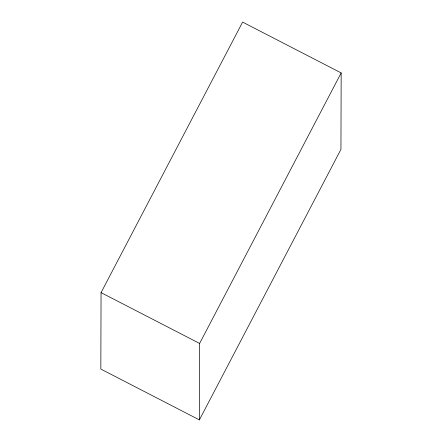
<?xml version="1.0" encoding="UTF-8"?>
<svg xmlns="http://www.w3.org/2000/svg" width="442" height="442" viewBox="0 0 442 442"><rect width="100%" height="100%" fill="white"/><g stroke="black" fill="none" stroke-linecap="round" stroke-linejoin="round"><path stroke-width="0.66" d="M101.058 292.626L100.837 369.076L199.386 419.9L340.942 149.374L341.163 72.924L242.614 22.1L101.058 292.626L199.613 343.451L199.386 419.9M199.613 343.451L341.163 72.924"/></g></svg>
